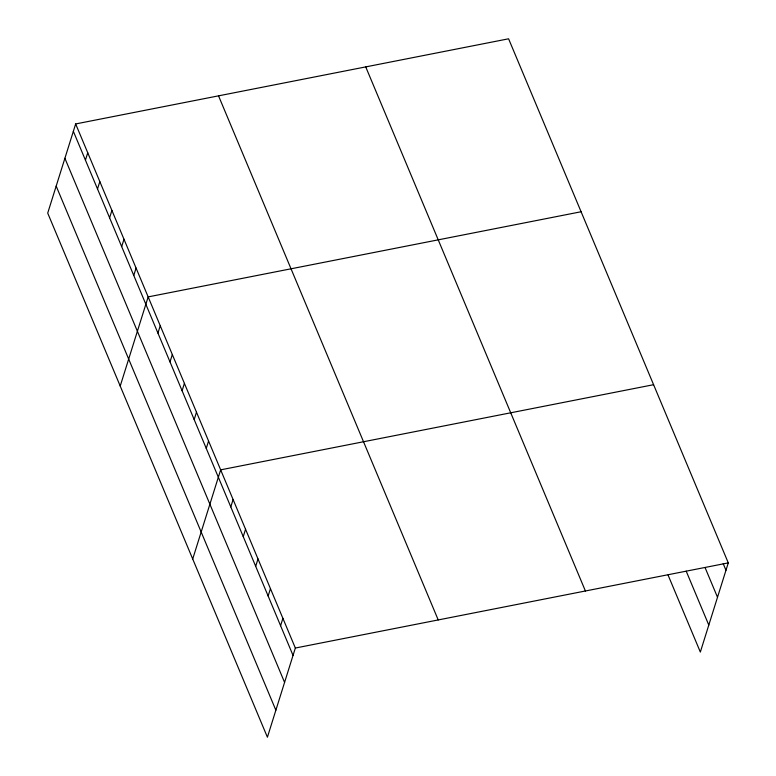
<?xml version="1.0" encoding="UTF-8"?>
<svg xmlns="http://www.w3.org/2000/svg" width="776" height="776" viewBox="0 0 776 776"><rect width="100%" height="100%" fill="white"/><g stroke="black" fill="none" stroke-linecap="round" stroke-linejoin="round"><path stroke-width="1.16" d="M75.66 123.947L47.714 213.109L267.41 737.2L295.346 648.038L75.66 123.947L508.59 38.8L728.286 562.891L700.34 652.053L668.068 575.064M85.438 160.137L87.746 152.765M97.514 188.966L99.823 181.594M109.6 217.794L111.909 210.422M121.686 246.613L123.995 239.241M133.763 275.441L136.072 268.069M120.212 386.06L148.158 296.898L581.088 211.751M157.935 333.088L160.244 325.716M170.012 361.917L172.321 354.545M182.098 390.735L184.407 383.373M194.184 419.564L196.493 412.192M206.261 448.392L208.569 441.02M192.71 559.011L220.656 469.849L653.586 384.702M230.792 506.912L233.101 499.54M243.247 536.614L245.555 529.242M255.692 566.315L258.001 558.943M268.137 596.007L270.455 588.635M280.592 625.708L282.9 618.336M295.346 648.038L728.286 562.891M723.203 563.667L725.967 570.263M705.064 567.557L717.509 597.258M686.207 571.165L708.798 625.068M365.729 66.901L585.414 590.992M218.531 95.846L438.217 619.937M73.351 131.319L293.037 655.41M64.893 158.304L284.579 682.395M56.182 186.114L275.868 710.205"/></g></svg>
